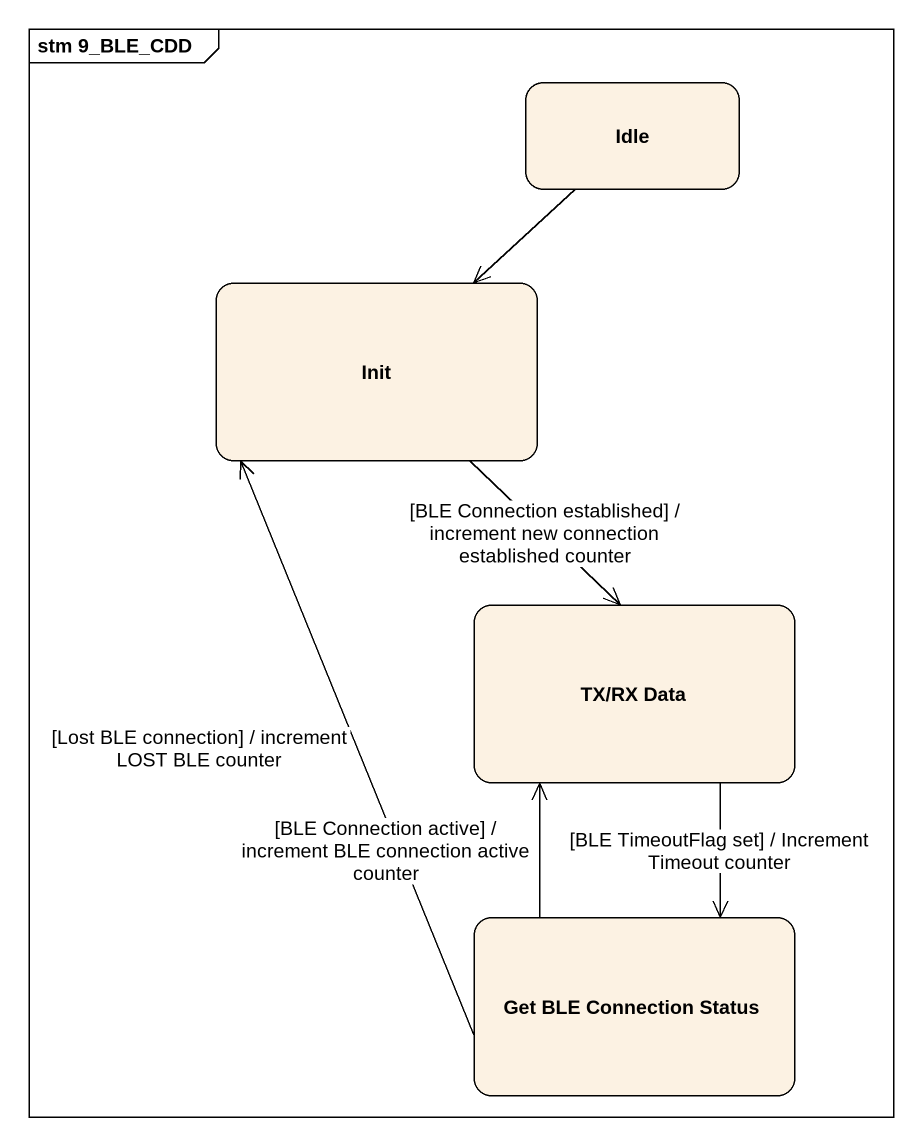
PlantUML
@startuml
mainframe stm 9_BLE_CDD
hide empty description
state Idle
state Init
state "TX/RX Data" as TX_RX_Data
state "Get BLE Connection Status" as Get_BLE_Connection_Status
Idle --> Init
Init --> TX_RX_Data : [BLE Connection established] / increment new connection established counter
TX_RX_Data --> Get_BLE_Connection_Status : [BLE TimeoutFlag set] / Increment Timeout counter
Get_BLE_Connection_Status -up-> Init : [Lost BLE connection] / increment LOST BLE counter
Get_BLE_Connection_Status -up-> TX_RX_Data : [BLE Connection active] / increment BLE connection active counter
@enduml
